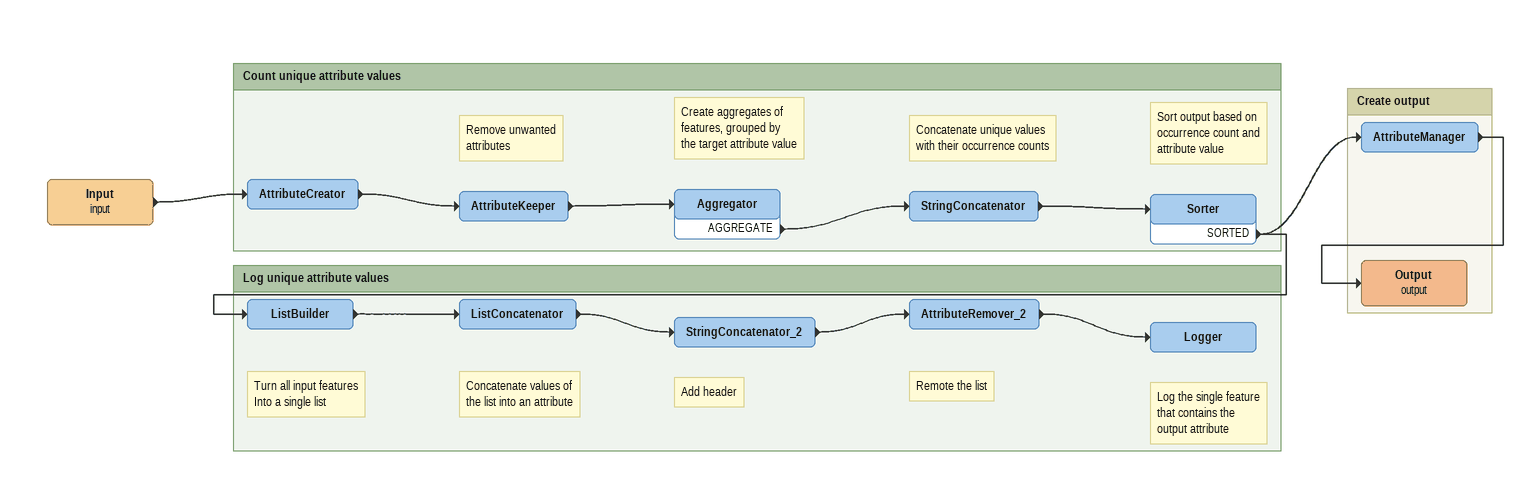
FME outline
Input (input)
    -> AttributeCreator

Bookmark: Count unique attribute values
AttributeCreator
    -> AttributeKeeper
Note: Remove unwanted / attributes
AttributeKeeper
    -> Aggregator
Note: Create aggregates of / features, grouped by / the target attribute value
Aggregator
    AGGREGATE -> StringConcatenator
Note: Concatenate unique values / with their occurrence counts
StringConcatenator
    -> Sorter
Note: Sort output based on / occurrence count and / attribute value
Sorter
    SORTED -> ListBuilder
    SORTED -> AttributeManager

Bookmark: Create output
AttributeManager
    -> Output (output)
Output (output)

Bookmark: Log unique attribute values
Note: Turn all input features / Into a single list
ListBuilder
    -> ListConcatenator
Note: Concatenate values of / the list into an attribute
ListConcatenator
    -> StringConcatenator_2
Note: Add header
StringConcatenator_2
    -> AttributeRemover_2
Note: Remote the list
AttributeRemover_2
    -> Logger
Note: Log the single feature / that contains the / output attribute
Logger
